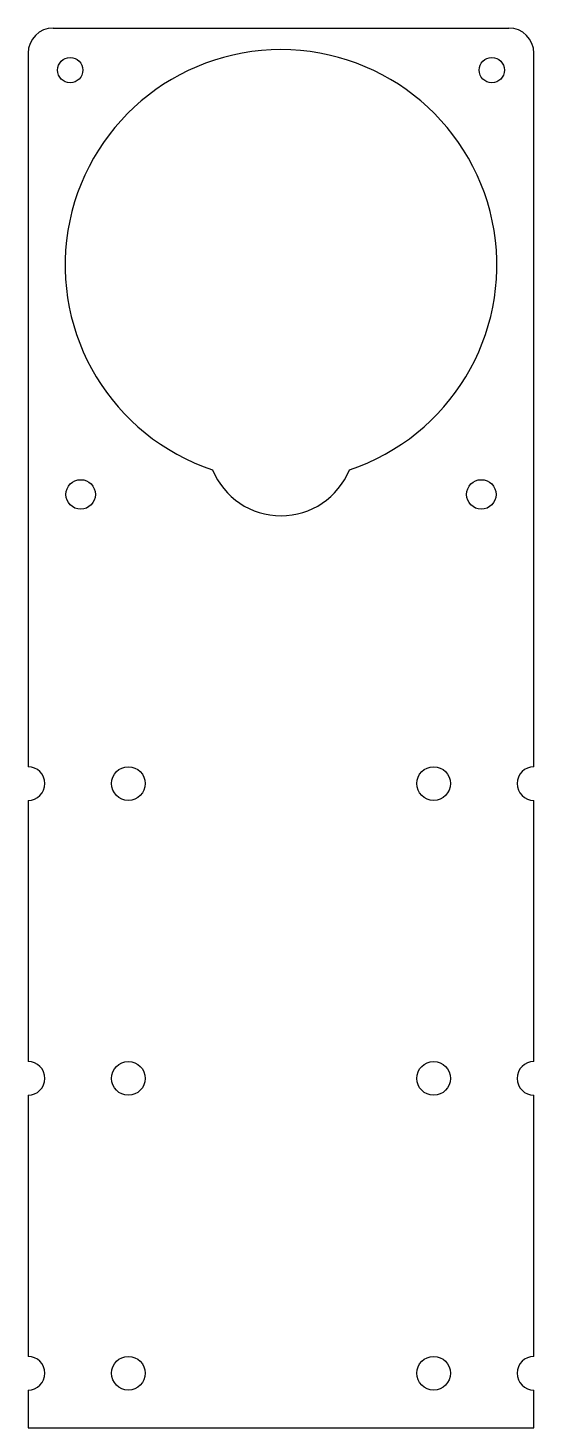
# Model space of a CAD drawing. Header units: millimetres. Extents: x -60 to 60, y -226 to 107.
import ezdxf

# ---------------------------------------------------------------- set-up
doc = ezdxf.new("R2010")
doc.units = ezdxf.units.MM

msp = doc.modelspace()

# ---------------------------------------------------------------- linework, layer by layer
at = {"color": 7, "linetype": 'Continuous', "lineweight": 25}
for p, q in [((-54, 106.5), (54, 106.5)), ((-60, 100.5), (-60, -68.89)), ((60, -68.89), (60, 100.5)), ((-60, -76.89), (-60, -138.89)), ((60, -138.89), (60, -76.89)), ((-60, -146.89), (-60, -208.89)), ((60, -208.89), (60, -146.89)), ((-60, -216.89), (-60, -225.89)), ((60, -225.89), (60, -216.89)), ((-60, -225.89), (60, -225.89))]:
    msp.add_line(p, q, dxfattribs=at)
for centre, radius in [((-50, 96.5), 3), ((50, 96.5), 3), ((-47.5, -4.24), 3.5), ((47.5, -4.24), 3.5), ((-36.2, -72.89), 4), ((36.2, -72.89), 4), ((-36.2, -142.89), 4), ((36.2, -142.89), 4), ((-36.2, -212.89), 4), ((36.2, -212.89), 4)]:
    msp.add_circle(centre, radius, dxfattribs=at)
for centre, radius, start, end in [((-54, 100.5), 6, 90, 180), ((54, 100.5), 6, 0, 90), ((0, 50.17), 51.2, 288.5116, 251.4884), ((0, 8.26), 17.56, 202.2211, 337.7789), ((-60, -72.89), 4, 270, 90), ((60, -72.89), 4, 90, 270), ((-60, -142.89), 4, 270, 90), ((60, -142.89), 4, 90, 270), ((-60, -212.89), 4, 270, 90), ((60, -212.89), 4, 90, 270)]:
    msp.add_arc(centre, radius, start, end, dxfattribs=at)

doc.saveas('drawing.dxf')
